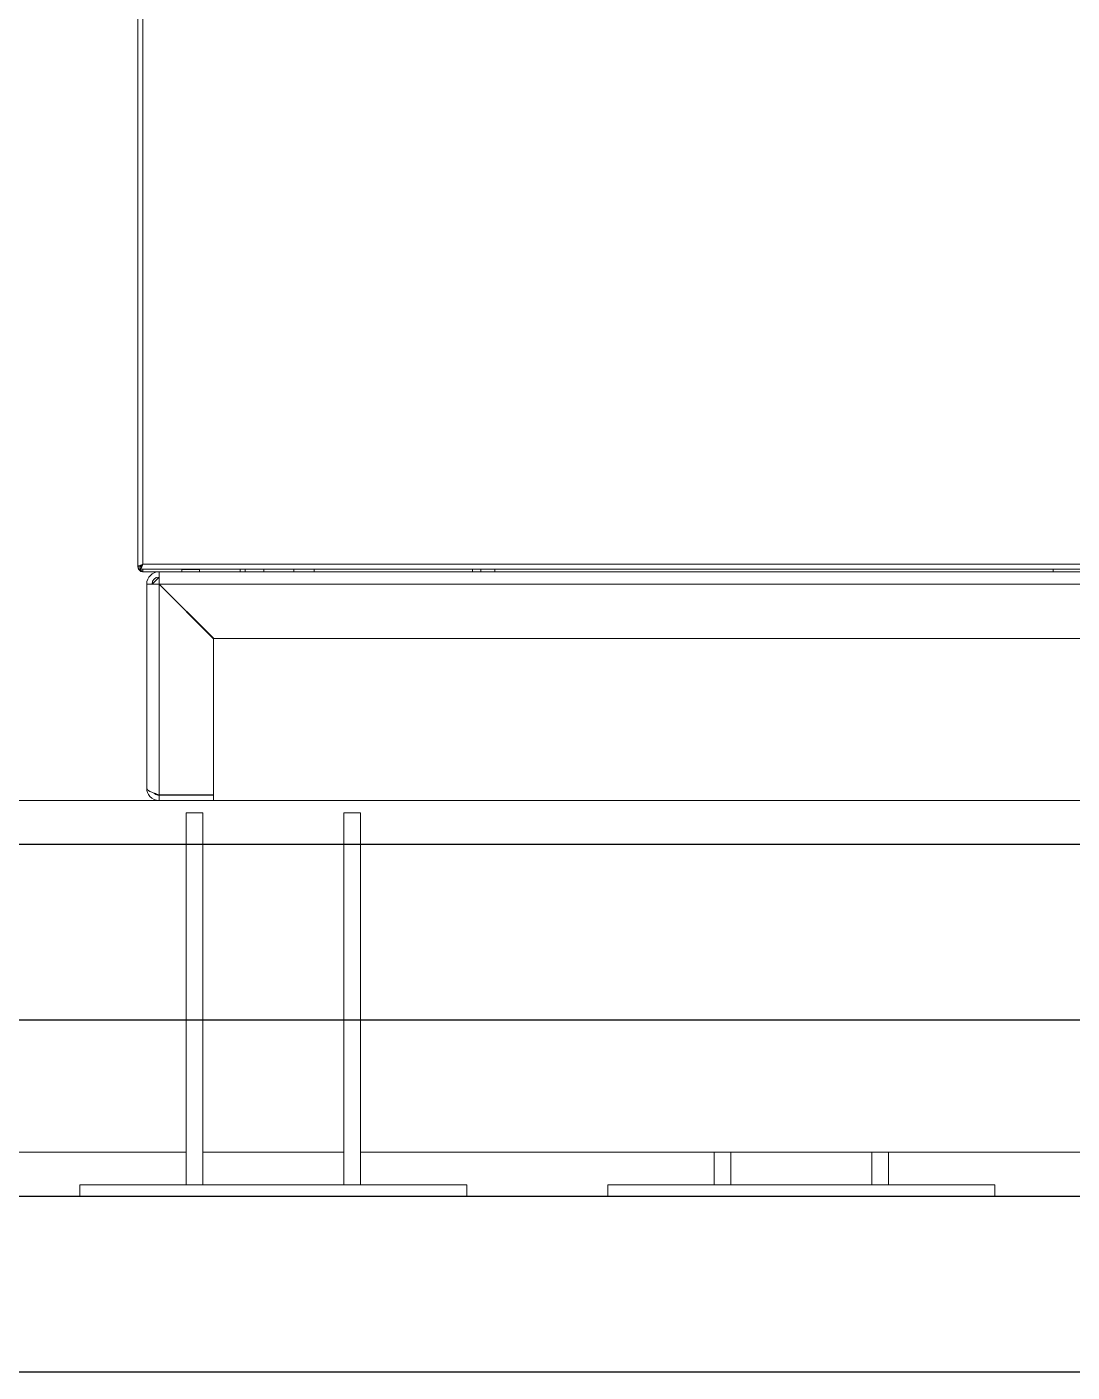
# Model space of a CAD drawing. Extents: x -76427 to 292734, y -42117 to 131250.
# Drawn here: x 7472 to 8066, y -39055 to -38290 of the extents above; entities that cross this region are included whole.
import ezdxf
from ezdxf.xclip import XClip

# ---------------------------------------------------------------- set-up
doc = ezdxf.new("R2010")
doc.units = 0
doc.header["$LTSCALE"] = 10
doc.header["$XCLIPFRAME"] = 2
doc.linetypes.add('TPH12-SEC-@E$0$CENTERK5', pattern=[6.916, 6.667, -0.083, 0.083, -0.083])
for name, color, linetype in [('TPH12-SEC-@E$0$H-SIN', 252, 'TPH12-SEC-@E$0$CENTERK5'), ('TPH12-SEC-@E$0$KABE3', 252, 'Continuous'), ('TPH12-SEC-@E$0$SIAGE1', 252, 'Continuous'), ('TPH12-SEC-@E$0$SIN-M', 252, 'Continuous'), ('XFM7P10PV$0$AP5B-SM-08-FNN-300-A(B)-LB1$0$0-支架', 252, 'Continuous'), ('XFM7P10PV-200K$0$AP5B-SM-08-FNN-300-A(B)-LB1$0$0-支架', 7, 'Continuous')]:
    doc.layers.add(name, color=color, linetype=linetype)
for name, color, linetype, lineweight in [('XFM7P10PV$0$AP5B-SM-08-FNN-300-A(B)-LB1$0$M-EQPM', 252, 'Continuous', 5), ('XFM7P10PV$0$PV-EQ(50K)', 252, 'Continuous', 9), ('XFM7P10PV-200K$0$PV-EQ(50K)', 22, 'Continuous', 9)]:
    doc.layers.add(name, color=color, linetype=linetype, lineweight=lineweight)
doc.layers.add('XFM7P10PV-200K$0$AP5B-SM-08-FNN-300-A(B)-LB1$0$M-EQPM', color=7, linetype='Continuous', lineweight=5, true_color=0xcc3316)

# ---------------------------------------------------------------- blocks, each defined once
blk = doc.blocks.new('TPH12-SEC-@E')
at = {"layer": 'TPH12-SEC-@E$0$H-SIN'}
blk.add_line((298929.59, 383500), (18729.59, 383500), dxfattribs=at)
at = {"layer": 'TPH12-SEC-@E$0$KABE3'}
blk.add_line((37720, 383700), (28850, 383700), dxfattribs=at)
at = {"layer": 'TPH12-SEC-@E$0$SIAGE1'}
blk.add_line((37720, 383800), (28850, 383800), dxfattribs=at)
at = {"layer": 'TPH12-SEC-@E$0$SIN-M'}
blk.add_line((37061.77, 383800), (35761.77, 383800), dxfattribs=at)
blk = doc.blocks.new('XFM7P10PV-200K$0$A$C19c91066')
for p, q in [((6.45, 132.82), (6.45, 1465.18)), ((9.2, 1463.75), (9.2, 134.25)), ((6.45, 132.75), (6.45, 132.82)), ((7.7, 132.82), (6.45, 132.82)), ((7.77, 132.75), (7.77, 131.5)), ((715.13, 131.5), (7.77, 131.5)), ((9.2, 134.25), (713.7, 134.25)), ((9.2, 131.5), (9.2, 130)), ((31.45, 130), (31.45, 131.5)), ((31.45, 131.25), (41.45, 131.25)), ((32.95, 131.5), (32.95, 131.25)), ((34.45, 131.5), (34.45, 131.25)), ((37.45, 131.25), (37.45, 131.5)), ((41.45, 131.25), (41.45, 130)), ((64.45, 131.5), (64.45, 130)), ((67.45, 130), (67.45, 131.5)), ((77.95, 131.5), (77.95, 130)), ((94.95, 131.5), (94.95, 130)), ((106.52, 130), (106.52, 131.5)), ((196.52, 131.5), (196.52, 130)), ((201.26, 131.5), (201.26, 130)), ((209.26, 131.5), (209.26, 130)), ((526.38, 130), (526.38, 131.5)), ((9.2, 130), (31.45, 130)), ((11.45, 123), (14.45, 123)), ((11.45, 123), (11.45, 7)), ((14.45, 123), (18.45, 127)), ((18.45, 130), (18.45, 127)), ((18.45, 130), (79.58, 130)), ((18.45, 122.93), (49.45, 91.93)), ((18.45, 122.93), (18.45, 3.1)), ((49.52, 92), (18.52, 123)), ((1414.38, 123), (18.52, 123)), ((41.45, 130), (31.45, 130)), ((64.45, 130), (41.45, 130)), ((67.45, 130), (64.45, 130)), ((67.45, 130), (77.95, 130)), ((79.58, 130), (93.32, 130)), ((93.32, 130), (629.58, 130)), ((94.95, 130), (106.52, 130)), ((196.52, 130), (201.26, 130)), ((209.26, 130), (526.38, 130)), ((474.7, 130), (474.7, 130)), ((516.2, 130), (516.2, 130)), ((42.52, 99), (42.38, 99)), ((49.52, 92), (49.38, 92)), ((49.45, 91.93), (49.45, 3.1)), ((49.52, 92), (666.45, 92)), ((49.45, 3.1), (18.45, 3.1)), ((18.45, 3), (18.45, 0)), ((49.45, 3), (18.45, 3)), ((18.45, 0), (49.45, 0)), ((49.45, 0), (49.45, 3))]:
    blk.add_line(p, q)
for centre, radius, start, end in [((18.45, 123), 7, 90, 180), ((18.45, 123), 4, 90, 180), ((38.7, 128.5), 1.5, 89.50316, 90), ((38.7, 128.5), 2.75, 33.05433, 33.05573)]:
    blk.add_arc(centre, radius, start, end)
for points, knots in [([(9.2, 134.25), (8.24, 133.93), (7.3, 133.61), (6.82, 133.3), (6.58, 133.14), (6.45, 132.98), (6.45, 132.82)], [0, 0, 0, 0, 1.048892, 1.048892, 1.048892, 1.570796, 1.570796, 1.570796, 1.570796]), ([(8.12, 130.22), (7.58, 130.45), (7.11, 130.87), (6.82, 131.38), (6.58, 131.79), (6.45, 132.27), (6.45, 132.75)], [-0.7428165, -0.7428165, -0.7428165, -0.7428165, -0.3322547, -0.3322547, -0.3322547, 0, 0, 0, 0]), ([(9.2, 130), (8.24, 130.61), (7.3, 131.22), (6.82, 131.84), (6.58, 132.14), (6.45, 132.45), (6.45, 132.75)], [-1, -1, -1, -1, -0.332255, -0.332255, -0.332255, 0, 0, 0, 0]), ([(9.2, 134.25), (8.59, 133.88), (8, 133.51), (7.79, 133.14), (7.73, 133.03), (7.7, 132.93), (7.7, 132.82)], [0, 0, 0, 0, 1.220509, 1.220509, 1.220509, 1.570796, 1.570796, 1.570796, 1.570796]), ([(7.77, 131.5), (8.09, 131.5), (8.41, 132.05), (8.73, 132.88), (8.88, 133.29), (9.04, 133.77), (9.2, 134.25)], [0, 0, 0, 0, 1.048892, 1.048892, 1.048892, 1.570796, 1.570796, 1.570796, 1.570796]), ([(9.2, 134.25), (8.83, 133.64), (8.46, 133.05), (8.09, 132.84), (7.98, 132.78), (7.88, 132.75), (7.77, 132.75)], [0, 0, 0, 0, 1.220509, 1.220509, 1.220509, 1.570796, 1.570796, 1.570796, 1.570796]), ([(11.45, 123), (11.45, 122.99), (12.3, 122.98), (13.73, 122.96), (15, 122.95), (16.72, 122.94), (18.45, 122.93)], [0, 0, 0, 0, 0.528652, 0.528652, 0.528652, 1, 1, 1, 1]), ([(18.45, 122.93), (17.18, 122.94), (15.92, 122.96), (15.18, 122.97), (14.71, 122.98), (14.45, 122.99), (14.45, 123)], [-1, -1, -1, -1, -0.391964, -0.391964, -0.391964, 0, 0, 0, 0]), ([(18.45, 127), (18.47, 127), (18.49, 125.34), (18.52, 123.38), (18.52, 123.25), (18.52, 123.13), (18.52, 123)], [0, 0, 0, 0, 0.94009, 0.94009, 0.94009, 1, 1, 1, 1]), ([(18.52, 123), (18.52, 123), (18.52, 123.02), (18.52, 123.04), (18.52, 123.05), (18.52, 123.08), (18.52, 123.1), (18.52, 123.15), (18.52, 123.19), (18.52, 123.3), (18.52, 123.38), (18.51, 123.62), (18.51, 123.78), (18.51, 124.29), (18.5, 124.61), (18.49, 125.6), (18.49, 126.24), (18.48, 127.5), (18.48, 128.13), (18.48, 128.74)], [-0.5686425, -0.5686425, -0.5686425, -0.5686425, -0.5658626, -0.5658626, -0.5630834, -0.5630834, -0.5575279, -0.5575279, -0.5464419, -0.5464419, -0.5244647, -0.5244647, -0.4762702, -0.4762702, -0.377762, -0.377762, -0.1846703, -0.1846703, 0, 0, 0, 0]), ([(18.52, 123), (18.52, 123.22), (18.52, 123.44), (18.52, 123.66), (18.5, 125.68), (18.49, 127.59), (18.48, 128.74)], [-1, -1, -1, -1, -0.9400902, -0.9400902, -0.9400902, -0.3872212, -0.3872212, -0.3872212, -0.3872212]), ([(18.45, 0), (16.51, 0), (14.59, 0.85), (13.28, 2.28), (12.12, 3.55), (11.45, 5.27), (11.45, 7)], [-1, -1, -1, -1, -0.471348, -0.471348, -0.471348, 0, 0, 0, 0]), ([(15.69, 4.11), (14.78, 4.46), (13.95, 4.81), (13.28, 5.16), (12.12, 5.77), (11.45, 6.39), (11.45, 7)], [-0.7417229, -0.7417229, -0.7417229, -0.7417229, -0.4713484, -0.4713484, -0.4713484, 0, 0, 0, 0]), ([(15.69, 4.11), (15.83, 3.97), (15.98, 3.85), (16.14, 3.73), (16.81, 3.26), (17.63, 3), (18.45, 3)], [0.5146404, 0.5146404, 0.5146404, 0.5146404, 0.6080356, 0.6080356, 0.6080356, 1, 1, 1, 1])]:
    blk.add_open_spline(points, degree=3, knots=knots)
for points in [[(8.01, 130.78), (8.05, 130.6), (8.09, 130.41), (8.12, 130.22)], [(9.2, 130), (8.83, 130), (8.46, 130.08), (8.12, 130.22)], [(18.48, 128.74), (18.47, 129.55), (18.46, 130), (18.45, 130)], [(18.45, 3.1), (17.5, 3.44), (16.56, 3.77), (15.69, 4.11)]]:
    blk.add_open_spline(points, degree=3)
blk = doc.blocks.new('XFM7P10PV-200K$0$AP5B-SM-08-FNN-300-A(B)-LB1$0$兆山辰_PV製程真空主機_防震基座_PX_側檔不同 - 1810x2010x200mm-1461121-LB1-PX-X')
at = {"layer": 'XFM7P10PV-200K$0$AP5B-SM-08-FNN-300-A(B)-LB1$0$M-EQPM'}
for p, q in [((-4848.055, 15772.5), (-4773.485, 15772.5)), ((-4832.241, 15750.649), (-4832.241, 15771.793)), ((-4832.241, 15771.793), (-4831.292, 15771.793)), ((-4831.292, 15771.793), (-4831.292, 15750.649)), ((-4823.292, 15750.649), (-4823.292, 15771.793)), ((-4823.292, 15771.793), (-4822.343, 15771.793)), ((-4822.343, 15771.793), (-4822.343, 15750.649)), ((-4832.241, 15752.5), (-4848.055, 15752.5)), ((-4823.292, 15752.5), (-4831.292, 15752.5)), ((-4773.485, 15752.5), (-4822.343, 15752.5)), ((-4802.241, 15750.649), (-4802.241, 15752.5)), ((-4801.292, 15752.5), (-4801.292, 15750.649)), ((-4793.292, 15750.649), (-4793.292, 15752.5)), ((-4792.343, 15752.5), (-4792.343, 15750.649)), ((-4816.292, 15750.649), (-4838.292, 15750.649)), ((-4838.292, 15750.649), (-4838.292, 15750)), ((-4832.241, 15750.649), (-4831.292, 15750.649)), ((-4823.292, 15750.649), (-4822.343, 15750.649)), ((-4816.292, 15750), (-4816.292, 15750.649)), ((-4786.292, 15750.649), (-4808.292, 15750.649)), ((-4808.292, 15750.649), (-4808.292, 15750)), ((-4802.241, 15750.649), (-4801.292, 15750.649)), ((-4793.292, 15750.649), (-4792.343, 15750.649)), ((-4786.292, 15750), (-4786.292, 15750.649)), ((-4838.292, 15750), (-4816.292, 15750)), ((-4808.292, 15750), (-4786.292, 15750))]:
    blk.add_line(p, q, dxfattribs=at)
blk = doc.blocks.new('XFM7P10PV-200K')
at = {"layer": 'XFM7P10PV-200K$0$AP5B-SM-08-FNN-300-A(B)-LB1$0$0-支架'}
blk.add_lwpolyline([(7113.69, -38954.63), (9371.92, -38954.63), (9371.92, -39054.63), (7113.69, -39054.63)], close=True, dxfattribs=at)
at = {"layer": 'XFM7P10PV-200K$0$AP5B-SM-08-FNN-300-A(B)-LB1$0$M-EQPM', "xscale": 10, "yscale": 10, "zscale": 10}
blk.add_blockref('XFM7P10PV-200K$0$AP5B-SM-08-FNN-300-A(B)-LB1$0$兆山辰_PV製程真空主機_防震基座_PX_側檔不同 - 1810x2010x200mm-1461121-LB1-PX-X', (55884.85, -196454.63), dxfattribs=at)
at = {"layer": 'XFM7P10PV-200K$0$PV-EQ(50K)'}
blk.add_blockref('XFM7P10PV-200K$0$A$C19c91066', (7528.55, -38729.63), dxfattribs=at)
blk = doc.blocks.new('XFM7P10PV$0$A$C19c91066')
for p, q in [((6.45, 132.82), (6.45, 1465.18)), ((9.2, 1463.75), (9.2, 134.25)), ((6.45, 132.75), (6.45, 132.82)), ((7.7, 132.82), (6.45, 132.82)), ((7.77, 132.75), (7.77, 131.5)), ((715.13, 131.5), (7.77, 131.5)), ((9.2, 134.25), (713.7, 134.25)), ((9.2, 131.5), (9.2, 130)), ((31.45, 130), (31.45, 131.5)), ((31.45, 131.25), (41.45, 131.25)), ((32.95, 131.5), (32.95, 131.25)), ((34.45, 131.5), (34.45, 131.25)), ((37.45, 131.25), (37.45, 131.5)), ((41.45, 131.25), (41.45, 130)), ((64.45, 131.5), (64.45, 130)), ((67.45, 130), (67.45, 131.5)), ((77.95, 131.5), (77.95, 130)), ((94.95, 131.5), (94.95, 130)), ((106.52, 130), (106.52, 131.5)), ((196.52, 131.5), (196.52, 130)), ((201.26, 131.5), (201.26, 130)), ((209.26, 131.5), (209.26, 130)), ((526.38, 130), (526.38, 131.5)), ((9.2, 130), (31.45, 130)), ((11.45, 123), (14.45, 123)), ((11.45, 123), (11.45, 7)), ((14.45, 123), (18.45, 127)), ((18.45, 130), (18.45, 127)), ((18.45, 130), (79.58, 130)), ((18.45, 122.93), (49.45, 91.93)), ((18.45, 122.93), (18.45, 3.1)), ((49.52, 92), (18.52, 123)), ((1414.38, 123), (18.52, 123)), ((41.45, 130), (31.45, 130)), ((64.45, 130), (41.45, 130)), ((67.45, 130), (64.45, 130)), ((67.45, 130), (77.95, 130)), ((79.58, 130), (93.32, 130)), ((93.32, 130), (629.58, 130)), ((94.95, 130), (106.52, 130)), ((196.52, 130), (201.26, 130)), ((209.26, 130), (526.38, 130)), ((474.7, 130), (474.7, 130)), ((516.2, 130), (516.2, 130)), ((42.52, 99), (42.38, 99)), ((49.52, 92), (49.38, 92)), ((49.45, 91.93), (49.45, 3.1)), ((49.52, 92), (666.45, 92)), ((49.45, 3.1), (18.45, 3.1)), ((18.45, 3), (18.45, 0)), ((49.45, 3), (18.45, 3)), ((18.45, 0), (49.45, 0)), ((49.45, 0), (49.45, 3))]:
    blk.add_line(p, q)
for centre, radius, start, end in [((18.45, 123), 7, 90, 180), ((18.45, 123), 4, 90, 180), ((38.7, 128.5), 1.5, 89.50316, 90), ((38.7, 128.5), 2.75, 33.05433, 33.05573)]:
    blk.add_arc(centre, radius, start, end)
for points, knots in [([(9.2, 134.25), (8.24, 133.93), (7.3, 133.61), (6.82, 133.3), (6.58, 133.14), (6.45, 132.98), (6.45, 132.82)], [0, 0, 0, 0, 1.048892, 1.048892, 1.048892, 1.570796, 1.570796, 1.570796, 1.570796]), ([(8.12, 130.22), (7.58, 130.45), (7.11, 130.87), (6.82, 131.38), (6.58, 131.79), (6.45, 132.27), (6.45, 132.75)], [-0.7428165, -0.7428165, -0.7428165, -0.7428165, -0.3322547, -0.3322547, -0.3322547, 0, 0, 0, 0]), ([(9.2, 130), (8.24, 130.61), (7.3, 131.22), (6.82, 131.84), (6.58, 132.14), (6.45, 132.45), (6.45, 132.75)], [-1, -1, -1, -1, -0.332255, -0.332255, -0.332255, 0, 0, 0, 0]), ([(9.2, 134.25), (8.59, 133.88), (8, 133.51), (7.79, 133.14), (7.73, 133.03), (7.7, 132.93), (7.7, 132.82)], [0, 0, 0, 0, 1.220509, 1.220509, 1.220509, 1.570796, 1.570796, 1.570796, 1.570796]), ([(7.77, 131.5), (8.09, 131.5), (8.41, 132.05), (8.73, 132.88), (8.88, 133.29), (9.04, 133.77), (9.2, 134.25)], [0, 0, 0, 0, 1.048892, 1.048892, 1.048892, 1.570796, 1.570796, 1.570796, 1.570796]), ([(9.2, 134.25), (8.83, 133.64), (8.46, 133.05), (8.09, 132.84), (7.98, 132.78), (7.88, 132.75), (7.77, 132.75)], [0, 0, 0, 0, 1.220509, 1.220509, 1.220509, 1.570796, 1.570796, 1.570796, 1.570796]), ([(11.45, 123), (11.45, 122.99), (12.3, 122.98), (13.73, 122.96), (15, 122.95), (16.72, 122.94), (18.45, 122.93)], [0, 0, 0, 0, 0.528652, 0.528652, 0.528652, 1, 1, 1, 1]), ([(18.45, 122.93), (17.18, 122.94), (15.92, 122.96), (15.18, 122.97), (14.71, 122.98), (14.45, 122.99), (14.45, 123)], [-1, -1, -1, -1, -0.391964, -0.391964, -0.391964, 0, 0, 0, 0]), ([(18.45, 127), (18.47, 127), (18.49, 125.34), (18.52, 123.38), (18.52, 123.25), (18.52, 123.13), (18.52, 123)], [0, 0, 0, 0, 0.94009, 0.94009, 0.94009, 1, 1, 1, 1]), ([(18.52, 123), (18.52, 123), (18.52, 123.02), (18.52, 123.04), (18.52, 123.05), (18.52, 123.08), (18.52, 123.1), (18.52, 123.15), (18.52, 123.19), (18.52, 123.3), (18.52, 123.38), (18.51, 123.62), (18.51, 123.78), (18.51, 124.29), (18.5, 124.61), (18.49, 125.6), (18.49, 126.24), (18.48, 127.5), (18.48, 128.13), (18.48, 128.74)], [-0.5686425, -0.5686425, -0.5686425, -0.5686425, -0.5658626, -0.5658626, -0.5630834, -0.5630834, -0.5575279, -0.5575279, -0.5464419, -0.5464419, -0.5244647, -0.5244647, -0.4762702, -0.4762702, -0.377762, -0.377762, -0.1846703, -0.1846703, 0, 0, 0, 0]), ([(18.52, 123), (18.52, 123.22), (18.52, 123.44), (18.52, 123.66), (18.5, 125.68), (18.49, 127.59), (18.48, 128.74)], [-1, -1, -1, -1, -0.9400902, -0.9400902, -0.9400902, -0.3872212, -0.3872212, -0.3872212, -0.3872212]), ([(18.45, 0), (16.51, 0), (14.59, 0.85), (13.28, 2.28), (12.12, 3.55), (11.45, 5.27), (11.45, 7)], [-1, -1, -1, -1, -0.471348, -0.471348, -0.471348, 0, 0, 0, 0]), ([(15.69, 4.11), (14.78, 4.46), (13.95, 4.81), (13.28, 5.16), (12.12, 5.77), (11.45, 6.39), (11.45, 7)], [-0.7417229, -0.7417229, -0.7417229, -0.7417229, -0.4713484, -0.4713484, -0.4713484, 0, 0, 0, 0]), ([(15.69, 4.11), (15.83, 3.97), (15.98, 3.85), (16.14, 3.73), (16.81, 3.26), (17.63, 3), (18.45, 3)], [0.5146404, 0.5146404, 0.5146404, 0.5146404, 0.6080356, 0.6080356, 0.6080356, 1, 1, 1, 1])]:
    blk.add_open_spline(points, degree=3, knots=knots)
for points in [[(8.01, 130.78), (8.05, 130.6), (8.09, 130.41), (8.12, 130.22)], [(9.2, 130), (8.83, 130), (8.46, 130.08), (8.12, 130.22)], [(18.48, 128.74), (18.47, 129.55), (18.46, 130), (18.45, 130)], [(18.45, 3.1), (17.5, 3.44), (16.56, 3.77), (15.69, 4.11)]]:
    blk.add_open_spline(points, degree=3)
blk = doc.blocks.new('XFM7P10PV$0$AP5B-SM-08-FNN-300-A(B)-LB1$0$兆山辰_PV製程真空主機_防震基座_PX_側檔不同 - 1810x2010x200mm-1461121-LB1-PX-X')
at = {"layer": 'XFM7P10PV$0$AP5B-SM-08-FNN-300-A(B)-LB1$0$M-EQPM'}
for p, q in [((-4848.055, 15772.5), (-4773.485, 15772.5)), ((-4832.241, 15750.649), (-4832.241, 15771.793)), ((-4832.241, 15771.793), (-4831.292, 15771.793)), ((-4831.292, 15771.793), (-4831.292, 15750.649)), ((-4823.292, 15750.649), (-4823.292, 15771.793)), ((-4823.292, 15771.793), (-4822.343, 15771.793)), ((-4822.343, 15771.793), (-4822.343, 15750.649)), ((-4832.241, 15752.5), (-4848.055, 15752.5)), ((-4823.292, 15752.5), (-4831.292, 15752.5)), ((-4773.485, 15752.5), (-4822.343, 15752.5)), ((-4802.241, 15750.649), (-4802.241, 15752.5)), ((-4801.292, 15752.5), (-4801.292, 15750.649)), ((-4793.292, 15750.649), (-4793.292, 15752.5)), ((-4792.343, 15752.5), (-4792.343, 15750.649)), ((-4816.292, 15750.649), (-4838.292, 15750.649)), ((-4838.292, 15750.649), (-4838.292, 15750)), ((-4832.241, 15750.649), (-4831.292, 15750.649)), ((-4823.292, 15750.649), (-4822.343, 15750.649)), ((-4816.292, 15750), (-4816.292, 15750.649)), ((-4786.292, 15750.649), (-4808.292, 15750.649)), ((-4808.292, 15750.649), (-4808.292, 15750)), ((-4802.241, 15750.649), (-4801.292, 15750.649)), ((-4793.292, 15750.649), (-4792.343, 15750.649)), ((-4786.292, 15750), (-4786.292, 15750.649)), ((-4838.292, 15750), (-4816.292, 15750)), ((-4808.292, 15750), (-4786.292, 15750))]:
    blk.add_line(p, q, dxfattribs=at)
blk = doc.blocks.new('XFM7P10PV')
at = {"layer": 'XFM7P10PV$0$AP5B-SM-08-FNN-300-A(B)-LB1$0$0-支架'}
blk.add_lwpolyline([(7113.69, -38954.63), (9371.92, -38954.63), (9371.92, -39054.63), (7113.69, -39054.63)], close=True, dxfattribs=at)
at = {"layer": 'XFM7P10PV$0$AP5B-SM-08-FNN-300-A(B)-LB1$0$M-EQPM', "xscale": 10, "yscale": 10, "zscale": 10}
blk.add_blockref('XFM7P10PV$0$AP5B-SM-08-FNN-300-A(B)-LB1$0$兆山辰_PV製程真空主機_防震基座_PX_側檔不同 - 1810x2010x200mm-1461121-LB1-PX-X', (55884.85, -196454.63), dxfattribs=at)
at = {"layer": 'XFM7P10PV$0$PV-EQ(50K)'}
blk.add_blockref('XFM7P10PV$0$A$C19c91066', (7528.55, -38729.63), dxfattribs=at)

msp = doc.modelspace()

# ---------------------------------------------------------------- block references
for name in ['XFM7P10PV', 'XFM7P10PV-200K']:
    msp.add_blockref(name, (0, 0))
ref = msp.add_blockref('TPH12-SEC-@E', (-29200, -422554.63))
XClip(ref).set_block_clipping_path([(33964.7926547826, 380750.0000000001), (50300, 392150)])

doc.saveas('drawing.dxf')
